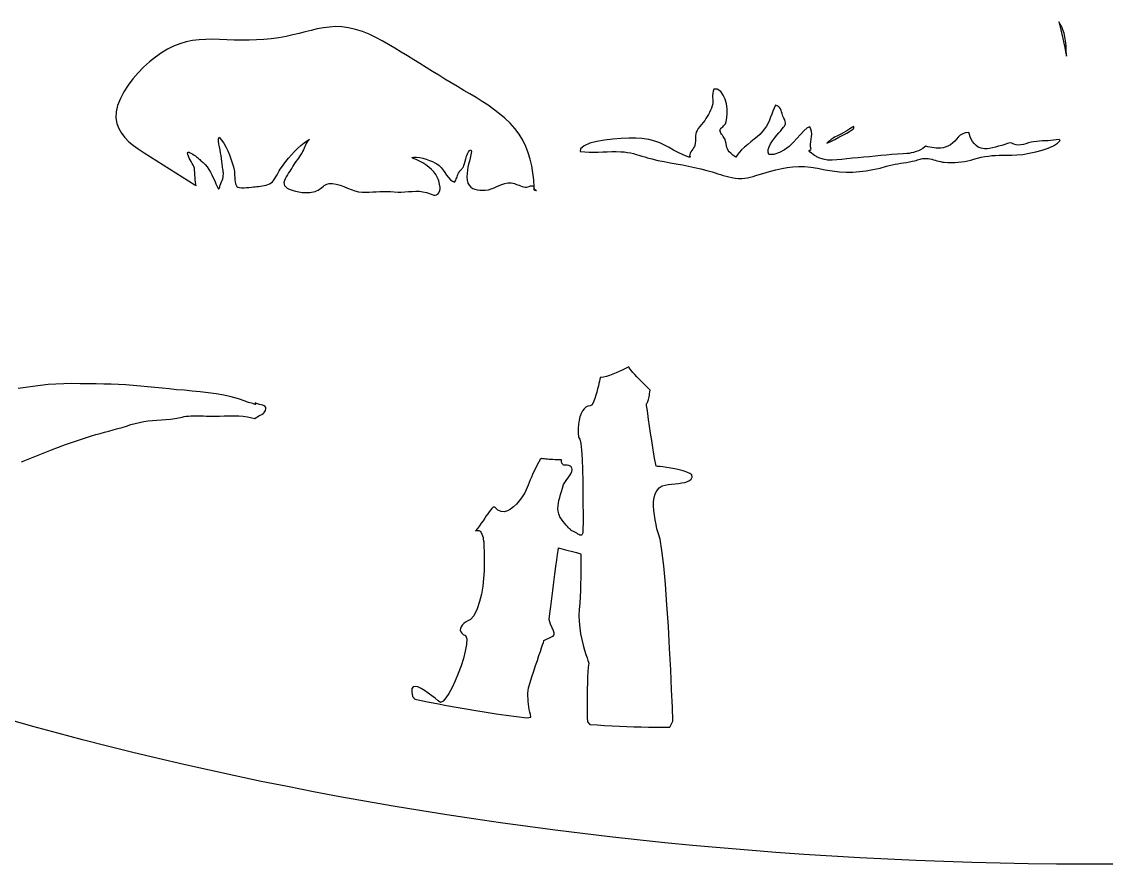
# Model space of a CAD drawing. Extents: x 0.3 to 24.3, y 0.4 to 12.4.
# Drawn here: x 6.41 to 12.34, y 0.36 to 4.96 of the extents above; entities that cross this region are included whole.
import ezdxf

# ---------------------------------------------------------------- set-up
doc = ezdxf.new("R2010")
doc.units = 0
doc.linetypes.add('0', pattern=[0])
doc.layers.add('1', color=7, linetype='0')

msp = doc.modelspace()

# ---------------------------------------------------------------- linework, layer by layer
at = {"layer": '1'}
for points in [[(8.447517, 4.030736), (8.467049, 4.029759), (8.486824, 4.030126), (8.506599, 4.031346), (8.526619, 4.032811), (8.546394, 4.034154), (8.565926, 4.034764), (8.585457, 4.034276), (8.604744, 4.032079), (8.623543, 4.027562), (8.635017, 4.023534), (8.645271, 4.019628), (8.655037, 4.016332), (8.663826, 4.01389), (8.672371, 4.013158), (8.679939, 4.014623), (8.686531, 4.018773), (8.691902, 4.026586), (8.696541, 4.038182), (8.698494, 4.048192), (8.698738, 4.056249), (8.697762, 4.064916), (8.696297, 4.073705), (8.693855, 4.082616), (8.690926, 4.091649), (8.687752, 4.100072), (8.684334, 4.108251), (8.68116, 4.115331), (8.675545, 4.126073), (8.665291, 4.140355), (8.652596, 4.153905), (8.637947, 4.166722), (8.621346, 4.178685), (8.604012, 4.189427), (8.586433, 4.198949), (8.568611, 4.20725), (8.551765, 4.213719), (8.544197, 4.218724), (8.555916, 4.22141), (8.570564, 4.221288), (8.587166, 4.218846), (8.604988, 4.214696), (8.623055, 4.209203), (8.640633, 4.202855), (8.656502, 4.196385), (8.670174, 4.19016), (8.681404, 4.184178), (8.693367, 4.175389), (8.704109, 4.163793), (8.714607, 4.150609), (8.724373, 4.136449), (8.734138, 4.122533), (8.744148, 4.109227), (8.754646, 4.097875), (8.766121, 4.088841), (8.778084, 4.08347), (8.781746, 4.089452), (8.784676, 4.095677), (8.787361, 4.101781), (8.789803, 4.108006), (8.792, 4.114232), (8.794441, 4.120458), (8.796394, 4.126561), (8.79908, 4.132665), (8.802498, 4.138646), (8.804695, 4.142308), (8.807137, 4.14536), (8.809822, 4.148168), (8.812508, 4.150853), (8.815437, 4.153661), (8.818367, 4.156468), (8.821053, 4.160008), (8.823494, 4.163915), (8.825935, 4.168553), (8.829109, 4.175633), (8.832527, 4.186254), (8.835945, 4.198827), (8.839363, 4.212377), (8.843269, 4.226048), (8.847908, 4.238622), (8.853035, 4.24912), (8.859138, 4.25681), (8.866463, 4.26035), (8.869392, 4.251073), (8.866707, 4.233129), (8.862801, 4.215917), (8.858894, 4.199193), (8.8545, 4.182591), (8.850838, 4.16599), (8.847664, 4.149266), (8.845955, 4.132054), (8.845467, 4.114232), (8.846931, 4.095799), (8.851082, 4.079686), (8.857674, 4.066991), (8.866463, 4.057103), (8.876717, 4.050023), (8.888435, 4.04514), (8.901619, 4.042089), (8.915779, 4.040502), (8.930183, 4.039891), (8.945808, 4.040257), (8.962898, 4.042699), (8.978523, 4.047215), (8.993416, 4.053197), (9.00782, 4.059789), (9.022224, 4.066381), (9.036873, 4.072362), (9.052254, 4.077001), (9.068611, 4.07993), (9.086922, 4.080174), (9.095955, 4.079076), (9.104744, 4.076879), (9.113289, 4.073827), (9.121834, 4.070531), (9.130135, 4.067113), (9.138435, 4.063695), (9.146736, 4.060521), (9.155037, 4.058446), (9.163582, 4.057103), (9.170174, 4.057469), (9.177254, 4.058934), (9.184578, 4.061254), (9.191902, 4.063451), (9.198738, 4.064794), (9.204353, 4.064549), (9.208992, 4.061986), (9.211433, 4.056371), (9.211433, 4.046971), (9.211189, 4.042699), (9.212166, 4.042333), (9.214119, 4.041722), (9.216072, 4.04099), (9.218758, 4.040257), (9.220955, 4.039525), (9.223152, 4.038793), (9.224861, 4.038182), (9.225838, 4.037938), (9.225105, 4.038182), (9.22364, 4.038915), (9.222176, 4.039647), (9.220955, 4.04038), (9.219734, 4.041112), (9.218513, 4.041966), (9.217293, 4.042699), (9.216072, 4.043309), (9.215096, 4.044042), (9.213387, 4.057714), (9.209969, 4.096776), (9.205574, 4.135106), (9.199471, 4.172704), (9.191414, 4.209447), (9.180672, 4.245214), (9.167488, 4.279881), (9.150887, 4.313573), (9.130867, 4.346044), (9.106941, 4.377294), (9.081062, 4.406224), (9.052986, 4.43308), (9.023689, 4.458104), (8.992683, 4.481786), (8.960701, 4.504125), (8.92823, 4.525487), (8.895027, 4.545995), (8.86158, 4.565892), (8.828377, 4.585546), (8.793709, 4.605931), (8.759285, 4.626561), (8.725105, 4.647191), (8.690926, 4.668187), (8.656746, 4.689183), (8.622566, 4.710179), (8.588387, 4.731542), (8.554451, 4.752538), (8.520027, 4.7739), (8.486336, 4.794652), (8.452156, 4.815648), (8.417732, 4.836278), (8.38282, 4.856053), (8.347176, 4.87473), (8.310799, 4.891698), (8.274178, 4.906468), (8.236336, 4.918553), (8.198006, 4.927587), (8.162361, 4.932469), (8.128426, 4.933568), (8.094734, 4.931615), (8.061043, 4.927342), (8.02784, 4.920995), (7.994392, 4.913426), (7.960945, 4.905248), (7.927986, 4.896581), (7.894783, 4.888402), (7.857674, 4.880223), (7.817146, 4.873021), (7.776619, 4.86765), (7.736336, 4.863622), (7.695808, 4.86118), (7.655525, 4.85996), (7.615242, 4.859593), (7.574226, 4.860326), (7.532967, 4.861913), (7.492928, 4.863744), (7.45533, 4.864598), (7.418709, 4.863866), (7.382332, 4.861547), (7.346687, 4.857152), (7.311531, 4.850194), (7.276863, 4.84055), (7.242928, 4.827489), (7.20948, 4.811009), (7.176277, 4.790746), (7.143318, 4.76743), (7.110603, 4.741307), (7.078865, 4.712621), (7.048592, 4.681859), (7.020271, 4.649022), (6.994392, 4.614476), (6.971443, 4.578465), (6.952156, 4.541478), (6.937263, 4.50327), (6.929207, 4.46787), (6.927986, 4.435277), (6.932869, 4.405004), (6.942879, 4.377172), (6.957527, 4.351415), (6.97657, 4.327611), (6.998543, 4.305394), (7.023201, 4.284764), (7.050056, 4.265477), (7.083015, 4.243871), (7.117439, 4.221898), (7.152107, 4.200292), (7.186531, 4.178807), (7.221199, 4.157201), (7.255867, 4.135716), (7.290291, 4.113866), (7.324715, 4.091771), (7.358406, 4.069188), (7.366951, 4.065404), (7.364021, 4.073583), (7.362068, 4.084081), (7.360847, 4.096288), (7.360115, 4.109593), (7.359627, 4.123265), (7.358894, 4.136815), (7.357918, 4.149388), (7.356453, 4.160375), (7.354012, 4.169042), (7.350105, 4.177587), (7.344978, 4.186864), (7.339363, 4.196507), (7.333504, 4.206273), (7.328133, 4.216161), (7.323738, 4.225804), (7.32032, 4.234838), (7.319344, 4.243016), (7.321785, 4.248387), (7.327644, 4.247655), (7.334236, 4.245336), (7.341316, 4.241673), (7.348396, 4.237279), (7.355721, 4.232274), (7.362312, 4.227269), (7.368416, 4.222386), (7.373787, 4.218236), (7.377693, 4.214818), (7.381599, 4.211034), (7.385994, 4.207372), (7.390388, 4.203465), (7.394783, 4.199681), (7.399422, 4.195897), (7.403572, 4.192113), (7.407967, 4.188329), (7.412117, 4.184422), (7.416023, 4.18076), (7.426033, 4.168065), (7.43531, 4.154149), (7.444099, 4.139379), (7.452156, 4.123876), (7.459969, 4.108006), (7.467537, 4.091893), (7.474373, 4.07578), (7.481453, 4.060277), (7.488533, 4.045384), (7.491951, 4.050023), (7.494881, 4.05869), (7.498055, 4.067357), (7.501472, 4.076268), (7.50489, 4.085179), (7.508308, 4.09409), (7.510994, 4.103124), (7.512947, 4.112035), (7.514168, 4.120946), (7.5149, 4.128026), (7.514656, 4.134496), (7.513924, 4.141454), (7.512947, 4.148778), (7.511971, 4.156346), (7.51075, 4.163793), (7.509529, 4.171239), (7.508553, 4.178441), (7.508064, 4.185399), (7.507088, 4.196752), (7.505135, 4.212987), (7.502693, 4.229222), (7.499519, 4.245214), (7.49659, 4.261205), (7.493416, 4.277074), (7.49073, 4.292577), (7.488533, 4.30808), (7.487312, 4.323461), (7.491463, 4.32932), (7.50489, 4.314305), (7.517342, 4.296727), (7.528572, 4.276952), (7.538826, 4.255712), (7.548103, 4.233617), (7.55616, 4.2114), (7.56324, 4.189549), (7.569344, 4.168431), (7.573738, 4.151097), (7.574715, 4.143285), (7.575447, 4.133397), (7.57618, 4.122045), (7.576668, 4.10996), (7.577644, 4.097753), (7.578865, 4.086034), (7.581062, 4.075658), (7.583992, 4.067235), (7.587898, 4.061254), (7.594246, 4.057225), (7.603279, 4.054784), (7.614754, 4.053807), (7.627693, 4.053807), (7.641365, 4.054662), (7.654793, 4.055882), (7.667732, 4.057225), (7.678963, 4.058568), (7.687996, 4.059422), (7.696785, 4.060277), (7.706551, 4.061254), (7.716805, 4.062474), (7.727303, 4.064061), (7.738045, 4.066136), (7.748055, 4.068578), (7.758064, 4.07163), (7.767342, 4.075414), (7.775154, 4.080174), (7.782478, 4.086278), (7.789314, 4.094213), (7.795662, 4.103368), (7.80201, 4.113256), (7.808113, 4.123876), (7.814217, 4.134496), (7.820076, 4.145238), (7.825935, 4.155248), (7.831795, 4.164525), (7.841805, 4.177709), (7.855965, 4.196263), (7.870857, 4.21494), (7.886482, 4.233495), (7.90284, 4.251439), (7.920174, 4.268773), (7.937752, 4.284764), (7.956306, 4.299413), (7.975105, 4.31223), (7.985603, 4.317845), (7.978035, 4.311131), (7.972176, 4.303807), (7.967293, 4.295751), (7.962898, 4.287206), (7.959236, 4.278295), (7.955574, 4.269383), (7.951668, 4.260472), (7.947762, 4.251439), (7.942879, 4.24265), (7.937019, 4.233251), (7.930916, 4.224339), (7.924568, 4.215428), (7.918221, 4.206761), (7.912117, 4.198094), (7.905769, 4.189305), (7.899422, 4.180394), (7.893562, 4.171117), (7.887947, 4.161473), (7.883553, 4.153539), (7.877693, 4.144506), (7.871346, 4.13474), (7.86451, 4.124486), (7.858162, 4.113866), (7.852303, 4.103246), (7.848396, 4.092748), (7.845955, 4.082738), (7.846199, 4.073339), (7.849373, 4.065282), (7.855232, 4.058324), (7.863777, 4.052098), (7.874031, 4.046849), (7.885017, 4.042211), (7.896736, 4.038548), (7.908211, 4.035497), (7.918709, 4.033177), (7.927742, 4.031468), (7.936287, 4.029881), (7.946053, 4.028661), (7.956062, 4.027928), (7.966072, 4.027562), (7.97657, 4.027806), (7.986824, 4.028539), (7.996834, 4.029759), (8.006599, 4.031468), (8.015633, 4.033666), (8.024178, 4.036595), (8.03199, 4.040502), (8.03907, 4.04514), (8.045906, 4.050267), (8.052498, 4.055516), (8.05909, 4.060765), (8.065926, 4.065648), (8.072762, 4.070043), (8.08033, 4.073339), (8.092049, 4.076146), (8.111824, 4.076512), (8.131844, 4.073461), (8.152107, 4.067723), (8.172371, 4.060399), (8.192635, 4.05222), (8.212898, 4.044286), (8.233162, 4.037328), (8.252693, 4.032323), (8.272224, 4.030126), (8.292, 4.030126), (8.311531, 4.030492), (8.330574, 4.031346), (8.349861, 4.032201), (8.368904, 4.032933), (8.388435, 4.033544), (8.407722, 4.033299), (8.427498, 4.032567)], [(12.078133, 4.960546), (12.084236, 4.938207), (12.089851, 4.91538), (12.095467, 4.891942), (12.101082, 4.868138), (12.105965, 4.84409), (12.111092, 4.820043), (12.11573, 4.796117), (12.120125, 4.772191), (12.120125, 4.775975), (12.120125, 4.779881), (12.120125, 4.783788), (12.120125, 4.787694), (12.119637, 4.7916), (12.119637, 4.795629), (12.118904, 4.799657), (12.11866, 4.803685), (12.117928, 4.830907), (12.11573, 4.855565), (12.112068, 4.877904), (12.10743, 4.898168), (12.101326, 4.916356), (12.094734, 4.932714), (12.086678, 4.947362)], [(11.822273, 4.23142), (11.850105, 4.23264), (11.882576, 4.23618), (11.917488, 4.241918), (11.953133, 4.249486), (11.988045, 4.25913), (12.02076, 4.270238), (12.048836, 4.282933), (12.071053, 4.297215), (12.085457, 4.312596), (12.080086, 4.317967), (12.064461, 4.315282), (12.049324, 4.313329), (12.034431, 4.311986), (12.019783, 4.310887), (12.00489, 4.310033), (11.98951, 4.309178), (11.973885, 4.308202), (11.957771, 4.306737), (11.940926, 4.304784), (11.92701, 4.302098), (11.912849, 4.298436), (11.898689, 4.294408), (11.884773, 4.290746), (11.871101, 4.287938), (11.857918, 4.286717), (11.844734, 4.28745), (11.832283, 4.291234), (11.821297, 4.29807), (11.81031, 4.298924), (11.797615, 4.294774), (11.782967, 4.290013), (11.766853, 4.285008), (11.750008, 4.280004), (11.733162, 4.275365), (11.716316, 4.271337), (11.700691, 4.268163), (11.686531, 4.266576), (11.671883, 4.266332), (11.65406, 4.269383), (11.638924, 4.275487), (11.626472, 4.284154), (11.615974, 4.294774), (11.607674, 4.306615), (11.600594, 4.31931), (11.594978, 4.332006), (11.59034, 4.344213), (11.586189, 4.355199), (11.569588, 4.354222), (11.553474, 4.348119), (11.540291, 4.340062), (11.529549, 4.330419), (11.519783, 4.319921), (11.510017, 4.308934), (11.499763, 4.298314), (11.487801, 4.288548), (11.472908, 4.280126), (11.457771, 4.27451), (11.446297, 4.271947), (11.43409, 4.270482), (11.421883, 4.269872), (11.409431, 4.269994), (11.397224, 4.271092), (11.384773, 4.272801), (11.373299, 4.275121), (11.362312, 4.27805), (11.352791, 4.281468), (11.34449, 4.274755), (11.334969, 4.267919), (11.323738, 4.261571), (11.311531, 4.255956), (11.298836, 4.251073), (11.285652, 4.247167), (11.272713, 4.243749), (11.260262, 4.241551), (11.248543, 4.240209), (11.228035, 4.238988), (11.197517, 4.236913), (11.167, 4.234593), (11.136238, 4.231908), (11.105721, 4.2291), (11.074959, 4.226171), (11.044197, 4.223241), (11.013435, 4.220189), (10.982185, 4.217381), (10.950935, 4.214574), (10.920662, 4.211522), (10.892586, 4.208226), (10.86573, 4.205541), (10.840096, 4.204198), (10.815437, 4.205052), (10.791512, 4.208959), (10.768074, 4.216771), (10.744392, 4.229466), (10.720955, 4.247533), (10.71241, 4.256566), (10.713875, 4.257054), (10.71534, 4.257665), (10.717049, 4.258275), (10.718269, 4.258763), (10.719734, 4.259496), (10.721443, 4.259984), (10.722908, 4.26035), (10.724373, 4.261083), (10.724861, 4.263768), (10.722664, 4.277318), (10.722664, 4.291112), (10.723885, 4.30515), (10.725838, 4.319188), (10.727303, 4.333226), (10.728523, 4.347142), (10.727547, 4.360814), (10.724617, 4.37412), (10.718513, 4.387181), (10.703133, 4.380712), (10.68531, 4.363744), (10.667244, 4.343846), (10.647957, 4.322362), (10.627205, 4.300633), (10.604988, 4.279759), (10.579842, 4.261327), (10.552254, 4.24619), (10.521248, 4.23618), (10.494392, 4.235936), (10.489998, 4.248265), (10.49073, 4.262425), (10.495613, 4.277684), (10.503426, 4.293675), (10.51368, 4.309667), (10.525398, 4.325292), (10.537361, 4.340184), (10.548836, 4.353368), (10.559334, 4.365087), (10.568123, 4.375218), (10.575447, 4.383763), (10.580574, 4.390843), (10.584236, 4.396947), (10.585945, 4.402806), (10.586189, 4.409032), (10.58448, 4.41599), (10.581551, 4.424291), (10.576424, 4.434667), (10.571785, 4.444432), (10.568855, 4.451879), (10.566658, 4.459813), (10.563972, 4.468236), (10.561287, 4.476537), (10.557625, 4.484471), (10.55323, 4.491673), (10.547615, 4.497655), (10.540291, 4.502049), (10.530769, 4.504613), (10.523445, 4.488378), (10.516853, 4.471776), (10.510506, 4.455297), (10.504158, 4.439061), (10.497566, 4.422948), (10.489998, 4.406835), (10.481209, 4.390965), (10.471199, 4.375218), (10.458748, 4.359593), (10.445564, 4.345433), (10.430916, 4.332128), (10.414314, 4.318456), (10.396736, 4.304418), (10.378914, 4.290135), (10.361336, 4.275731), (10.345711, 4.260961), (10.332039, 4.246556), (10.321541, 4.231908), (10.313728, 4.220189), (10.298103, 4.23203), (10.286385, 4.241918), (10.27784, 4.25034), (10.27198, 4.258031), (10.268074, 4.265721), (10.265388, 4.2739), (10.263435, 4.283299), (10.261482, 4.294652), (10.258553, 4.30808), (10.256111, 4.317113), (10.253181, 4.322728), (10.249275, 4.328465), (10.245125, 4.334325), (10.24073, 4.340184), (10.236336, 4.346044), (10.232674, 4.351659), (10.229744, 4.357274), (10.228035, 4.362767), (10.227547, 4.367528), (10.228767, 4.370824), (10.231209, 4.374486), (10.234383, 4.378514), (10.238533, 4.382665), (10.242683, 4.386937), (10.246834, 4.39121), (10.250984, 4.395482), (10.254402, 4.39951), (10.257088, 4.403661), (10.261482, 4.416112), (10.265388, 4.435887), (10.267097, 4.459569), (10.266609, 4.485326), (10.263191, 4.511693), (10.256355, 4.537206), (10.245857, 4.559911), (10.231453, 4.57871), (10.212166, 4.591405), (10.194588, 4.592259), (10.190193, 4.581029), (10.187996, 4.569676), (10.187263, 4.558202), (10.187508, 4.546605), (10.187996, 4.534886), (10.188484, 4.523412), (10.187752, 4.511815), (10.185799, 4.50034), (10.181892, 4.488866), (10.176033, 4.477025), (10.170174, 4.465428), (10.164314, 4.453954), (10.157967, 4.442723), (10.151131, 4.431615), (10.144051, 4.420629), (10.135994, 4.409642), (10.127449, 4.398656), (10.118416, 4.38767), (10.108894, 4.377049), (10.102303, 4.366918), (10.097908, 4.357152), (10.095222, 4.347386), (10.094002, 4.337743), (10.093513, 4.327855), (10.093513, 4.317845), (10.093025, 4.307347), (10.092293, 4.296483), (10.090096, 4.285253), (10.087654, 4.279027), (10.083748, 4.272191), (10.078865, 4.264745), (10.073494, 4.257054), (10.068611, 4.249364), (10.064461, 4.241918), (10.062263, 4.234838), (10.061775, 4.22849), (10.064217, 4.223119), (10.06617, 4.221044), (10.065926, 4.220922), (10.065437, 4.220799), (10.065193, 4.220677), (10.064705, 4.220555), (10.064461, 4.220311), (10.063972, 4.220189), (10.063728, 4.219945), (10.06324, 4.219945), (10.058113, 4.221288), (10.026863, 4.233006), (9.999031, 4.245824), (9.97364, 4.259374), (9.949226, 4.273168), (9.924812, 4.286229), (9.898933, 4.298436), (9.870857, 4.308812), (9.838387, 4.316991), (9.801521, 4.322362), (9.767097, 4.324193), (9.7295, 4.324437), (9.687019, 4.322972), (9.641853, 4.319676), (9.596931, 4.314305), (9.554207, 4.306493), (9.516365, 4.296361), (9.486092, 4.283177), (9.465584, 4.266942), (9.464363, 4.252172), (9.488777, 4.24973), (9.513435, 4.248631), (9.537849, 4.248509), (9.562508, 4.248998), (9.587166, 4.24973), (9.612068, 4.250707), (9.636726, 4.251317), (9.661385, 4.251439), (9.686043, 4.250463), (9.705086, 4.24912), (9.722176, 4.246922), (9.738533, 4.243871), (9.754402, 4.240331), (9.769783, 4.23618), (9.785164, 4.231786), (9.800545, 4.227147), (9.816414, 4.222264), (9.832527, 4.217504), (9.855721, 4.211156), (9.88868, 4.203221), (9.921883, 4.196263), (9.95533, 4.189916), (9.988777, 4.184056), (10.022224, 4.178075), (10.055672, 4.171971), (10.089119, 4.165257), (10.122566, 4.157689), (10.156258, 4.148778), (10.17115, 4.144383), (10.185799, 4.139867), (10.200691, 4.135228), (10.215584, 4.130467), (10.230721, 4.125585), (10.245857, 4.121068), (10.261238, 4.116796), (10.276863, 4.112889), (10.292, 4.109593), (10.310066, 4.106542), (10.329353, 4.104589), (10.346687, 4.104222), (10.362801, 4.105443), (10.377937, 4.107762), (10.393074, 4.11118), (10.408455, 4.115453), (10.424324, 4.120336), (10.441658, 4.125585), (10.462166, 4.131688), (10.498787, 4.141942), (10.532967, 4.151097), (10.564705, 4.158788), (10.595467, 4.164647), (10.62574, 4.168675), (10.656746, 4.170506), (10.688972, 4.170018), (10.723885, 4.166722), (10.761238, 4.160619), (10.801765, 4.152318), (10.841316, 4.145848), (10.879646, 4.141576), (10.917, 4.139501), (10.953377, 4.139623), (10.989998, 4.141942), (11.026619, 4.146337), (11.063484, 4.152928), (11.101814, 4.161595), (11.136482, 4.170751), (11.152596, 4.174901), (11.168465, 4.178563), (11.18409, 4.181737), (11.199715, 4.184545), (11.21534, 4.18723), (11.230965, 4.189794), (11.24659, 4.192479), (11.262459, 4.195165), (11.278328, 4.198216), (11.290291, 4.20078), (11.299324, 4.203099), (11.307137, 4.205541), (11.313972, 4.20786), (11.320564, 4.209935), (11.327156, 4.211644), (11.334724, 4.212987), (11.343758, 4.213597), (11.354012, 4.213475), (11.365486, 4.212743), (11.374763, 4.2114), (11.384041, 4.209447), (11.393318, 4.207006), (11.40284, 4.204198), (11.412605, 4.20139), (11.422371, 4.198583), (11.432137, 4.196263), (11.442635, 4.194188), (11.453133, 4.192845), (11.471931, 4.191625), (11.491219, 4.191258), (11.510017, 4.191747), (11.528328, 4.193089), (11.54615, 4.195165), (11.563728, 4.19785), (11.581062, 4.201146), (11.597908, 4.205174), (11.614754, 4.209569), (11.633797, 4.214818), (11.654549, 4.220067), (11.674568, 4.223973), (11.693611, 4.227025), (11.712898, 4.228978), (11.73243, 4.230199), (11.752937, 4.231053), (11.774178, 4.231297), (11.797371, 4.231542)], [(10.811287, 4.296727), (10.833504, 4.307103), (10.855476, 4.317967), (10.877449, 4.329198), (10.898689, 4.340672), (10.920174, 4.352635), (10.940926, 4.364842), (10.957039, 4.374852), (10.957527, 4.377049), (10.958015, 4.379247), (10.958504, 4.381444), (10.958748, 4.383763), (10.958992, 4.386083), (10.959236, 4.38828), (10.951912, 4.384496), (10.936531, 4.374852), (10.920418, 4.365453), (10.90406, 4.356297), (10.887215, 4.347264), (10.870369, 4.338109), (10.853767, 4.329198), (10.845467, 4.324681), (10.839851, 4.321019), (10.83448, 4.316991), (10.828865, 4.31223), (10.823006, 4.307347), (10.817146, 4.302098)], [(9.911385, 2.425389), (9.927498, 2.429662), (9.945076, 2.432714), (9.963631, 2.435033), (9.98243, 2.437108), (10.000984, 2.439183), (10.018562, 2.441625), (10.03492, 2.444798), (10.049324, 2.449193), (10.061287, 2.455174), (10.069832, 2.462987), (10.074959, 2.473485), (10.074226, 2.485204), (10.062508, 2.493627), (10.04615, 2.501073), (10.026619, 2.507665), (10.004646, 2.513524), (9.981453, 2.518407), (9.95826, 2.522557), (9.936043, 2.525975), (9.916023, 2.528783), (9.899178, 2.530736), (9.886726, 2.532079), (9.87989, 2.532811), (9.876961, 2.541722), (9.871834, 2.567357), (9.866463, 2.598973), (9.860603, 2.634984), (9.8545, 2.673558), (9.848396, 2.713109), (9.843025, 2.751927), (9.837654, 2.788182), (9.83326, 2.820165), (9.829597, 2.846288), (9.826912, 2.864598), (9.825935, 2.873754), (9.827156, 2.875707), (9.829109, 2.878636), (9.831062, 2.882176), (9.833015, 2.886693), (9.834969, 2.891942), (9.836678, 2.897923), (9.838631, 2.904759), (9.840096, 2.912206), (9.842049, 2.92014), (9.843513, 2.928929), (9.844978, 2.938329), (9.846443, 2.948216), (9.835701, 2.959813), (9.822762, 2.97202), (9.810066, 2.984471), (9.797127, 2.997045), (9.78492, 3.009496), (9.772957, 3.021581), (9.762215, 3.033177), (9.752449, 3.04392), (9.743904, 3.053929), (9.737312, 3.062596), (9.73243, 3.070043), (9.729744, 3.075292), (9.72657, 3.073705), (9.719002, 3.069921), (9.708015, 3.064427), (9.693855, 3.057591), (9.677498, 3.050145), (9.65992, 3.042455), (9.641853, 3.035008), (9.624031, 3.028172), (9.607185, 3.022679), (9.591805, 3.018773), (9.579353, 3.017186), (9.572762, 3.017308), (9.572273, 3.014012), (9.571053, 3.007421), (9.569099, 2.997655), (9.566414, 2.985326), (9.56324, 2.971044), (9.559334, 2.955174), (9.554939, 2.938085), (9.549324, 2.920384), (9.543221, 2.90244), (9.536385, 2.884862), (9.528816, 2.868138), (9.518074, 2.861791), (9.506111, 2.860326), (9.495125, 2.855077), (9.485359, 2.846532), (9.476326, 2.834691), (9.469002, 2.820165), (9.462898, 2.803197), (9.45826, 2.78391), (9.455086, 2.762792), (9.453621, 2.739964), (9.453377, 2.716039), (9.45533, 2.691136), (9.461433, 2.680028), (9.467049, 2.657201), (9.471443, 2.619725), (9.474861, 2.570775), (9.476814, 2.513768), (9.478279, 2.452123), (9.479012, 2.389256), (9.479256, 2.328221), (9.4795, 2.272679), (9.4795, 2.225926), (9.479256, 2.191136), (9.479256, 2.171971), (9.477303, 2.164281), (9.474373, 2.159276), (9.470955, 2.15659), (9.467049, 2.15598), (9.46241, 2.157079), (9.457283, 2.159398), (9.451424, 2.162572), (9.44532, 2.166356), (9.438972, 2.170384), (9.431892, 2.174413), (9.424568, 2.177464), (9.418709, 2.17954), (9.417976, 2.18015), (9.416267, 2.181493), (9.413582, 2.183812), (9.410164, 2.187108), (9.405769, 2.191503), (9.400398, 2.196996), (9.394539, 2.203465), (9.387459, 2.211278), (9.37989, 2.220555), (9.371101, 2.230931), (9.362312, 2.242894), (9.353279, 2.257298), (9.347664, 2.272557), (9.344246, 2.287572), (9.342781, 2.302098), (9.343025, 2.316747), (9.344978, 2.331395), (9.347908, 2.34641), (9.352303, 2.361913), (9.356941, 2.37827), (9.362068, 2.395482), (9.367928, 2.413793), (9.373055, 2.433446), (9.387703, 2.455052), (9.402107, 2.474462), (9.412117, 2.490697), (9.417976, 2.504003), (9.420174, 2.514745), (9.419197, 2.523046), (9.415535, 2.529271), (9.409431, 2.53391), (9.401863, 2.536839), (9.393074, 2.538548), (9.383553, 2.539403), (9.373787, 2.539403), (9.370857, 2.54099), (9.368904, 2.542943), (9.366951, 2.545018), (9.36573, 2.547215), (9.36451, 2.549413), (9.363533, 2.551732), (9.362801, 2.554173), (9.362556, 2.556615), (9.362312, 2.5593), (9.362068, 2.561742), (9.362312, 2.564427), (9.361336, 2.566991), (9.349129, 2.567235), (9.33741, 2.567601), (9.325935, 2.568089), (9.315193, 2.5687), (9.304939, 2.56931), (9.295174, 2.570043), (9.285652, 2.571019), (9.276863, 2.571874), (9.268318, 2.57285), (9.260506, 2.574071), (9.253181, 2.57517), (9.245369, 2.570165), (9.236336, 2.552953), (9.227791, 2.536107), (9.21949, 2.51975), (9.211678, 2.503636), (9.204353, 2.488011), (9.197273, 2.472875), (9.190681, 2.458226), (9.184578, 2.444066), (9.179207, 2.430272), (9.17408, 2.417333), (9.169441, 2.404759), (9.163582, 2.392064), (9.15406, 2.377049), (9.14283, 2.360448), (9.12989, 2.343114), (9.115486, 2.326268), (9.100105, 2.310887), (9.083748, 2.298192), (9.066658, 2.288915), (9.04908, 2.28452), (9.031502, 2.285863), (9.014168, 2.293675), (8.997566, 2.309545), (8.988777, 2.309545), (8.981941, 2.30222), (8.974861, 2.293675), (8.967293, 2.283788), (8.959236, 2.272923), (8.95118, 2.261083), (8.94239, 2.248509), (8.933113, 2.235326), (8.923836, 2.221776), (8.913582, 2.20786), (8.903328, 2.193578), (8.892586, 2.17954), (8.902596, 2.182469), (8.910896, 2.181615), (8.917732, 2.177587), (8.923103, 2.170995), (8.927498, 2.162694), (8.930672, 2.153295), (8.933357, 2.143651), (8.934822, 2.134252), (8.935799, 2.126073), (8.936775, 2.119359), (8.936775, 2.115331), (8.936775, 2.110936), (8.937752, 2.091893), (8.938728, 2.066381), (8.939461, 2.035253), (8.939705, 1.999852), (8.938728, 1.961034), (8.936043, 1.919896), (8.931404, 1.877538), (8.924324, 1.834935), (8.91407, 1.793187), (8.900642, 1.753514), (8.882576, 1.716527), (8.86451, 1.695409), (8.850349, 1.689183), (8.838142, 1.681737), (8.827644, 1.673558), (8.819344, 1.664647), (8.813484, 1.655492), (8.809822, 1.646337), (8.80909, 1.637181), (8.811287, 1.628636), (8.816658, 1.620824), (8.825447, 1.613988), (8.837898, 1.608495), (8.84449, 1.58994), (8.842781, 1.559056), (8.836433, 1.523046), (8.826424, 1.483495), (8.813484, 1.442235), (8.798103, 1.400731), (8.781746, 1.360814), (8.764168, 1.324193), (8.746834, 1.292333), (8.729988, 1.267186), (8.714607, 1.250218), (8.70118, 1.243138), (8.68824, 1.252294), (8.671883, 1.265233), (8.653572, 1.279637), (8.633797, 1.294286), (8.613777, 1.307958), (8.59449, 1.319432), (8.576912, 1.327367), (8.562263, 1.330663), (8.550789, 1.327977), (8.544441, 1.318089), (8.543465, 1.299779), (8.548347, 1.275365), (8.549324, 1.274144), (8.550545, 1.272801), (8.551521, 1.271581), (8.552742, 1.270238), (8.553963, 1.269017), (8.554939, 1.267674), (8.555916, 1.266332), (8.557381, 1.265111), (8.558357, 1.263768), (8.559578, 1.262425), (8.560799, 1.261205), (8.578377, 1.25681), (8.629646, 1.246556), (8.681404, 1.236424), (8.733894, 1.226537), (8.786873, 1.216893), (8.840828, 1.207494), (8.894783, 1.198461), (8.949715, 1.189427), (9.004646, 1.181127), (9.060066, 1.172948), (9.11573, 1.165135), (9.171638, 1.157933), (9.195076, 1.162328), (9.191902, 1.176244), (9.188728, 1.190282), (9.186043, 1.204564), (9.183846, 1.218968), (9.181648, 1.233495), (9.179939, 1.248143), (9.178963, 1.262914), (9.178474, 1.277806), (9.178719, 1.292699), (9.179939, 1.307714), (9.18116, 1.322606), (9.189949, 1.351171), (9.200691, 1.383275), (9.210945, 1.414403), (9.220711, 1.44431), (9.230232, 1.472508), (9.238777, 1.498387), (9.24659, 1.521581), (9.253181, 1.5416), (9.258553, 1.557958), (9.262703, 1.570287), (9.265144, 1.577977), (9.266121, 1.580663), (9.280281, 1.588719), (9.292488, 1.594457), (9.302742, 1.598607), (9.310799, 1.602025), (9.316902, 1.605321), (9.320564, 1.609593), (9.322029, 1.615209), (9.321053, 1.623387), (9.31739, 1.63474), (9.311287, 1.649877), (9.302498, 1.670018), (9.294685, 1.695775), (9.298592, 1.728612), (9.303474, 1.767064), (9.308846, 1.809667), (9.314461, 1.854344), (9.320564, 1.899632), (9.32618, 1.9437), (9.331795, 1.984838), (9.336433, 2.021337), (9.34034, 2.051488), (9.343758, 2.073461), (9.345222, 2.085668), (9.345955, 2.087377), (9.350594, 2.086156), (9.358894, 2.083837), (9.370613, 2.080663), (9.384285, 2.076879), (9.399178, 2.072728), (9.414803, 2.068456), (9.429451, 2.064549), (9.443123, 2.060765), (9.454597, 2.057714), (9.46241, 2.055516), (9.46656, 2.054418), (9.466805, 2.052587), (9.467049, 2.044164), (9.467049, 2.029271), (9.467293, 2.008885), (9.467537, 1.983983), (9.467293, 1.955174), (9.467049, 1.923436), (9.466316, 1.889745), (9.46534, 1.854711), (9.463631, 1.819432), (9.461922, 1.78452), (9.459236, 1.751073), (9.457283, 1.718236), (9.45826, 1.684667), (9.461433, 1.650975), (9.46656, 1.617894), (9.472908, 1.586034), (9.480232, 1.556127), (9.487556, 1.529149), (9.494637, 1.505467), (9.501228, 1.486058), (9.506355, 1.47141), (9.509529, 1.462499), (9.510506, 1.457738), (9.508064, 1.436009), (9.506111, 1.410008), (9.504646, 1.380834), (9.50367, 1.349217), (9.502937, 1.316136), (9.502449, 1.282567), (9.502205, 1.24912), (9.502449, 1.217015), (9.502449, 1.186986), (9.502937, 1.159764), (9.503426, 1.136693), (9.516853, 1.122777), (9.557381, 1.119847), (9.597664, 1.117284), (9.637947, 1.114964), (9.677986, 1.113011), (9.718025, 1.111302), (9.75782, 1.10996), (9.797371, 1.108861), (9.837166, 1.108129), (9.876228, 1.107762), (9.915535, 1.10764), (9.954597, 1.107884), (9.970467, 1.140721), (9.967781, 1.216893), (9.963631, 1.311742), (9.958504, 1.42014), (9.952644, 1.536962), (9.945564, 1.657323), (9.937996, 1.775975), (9.929451, 1.888036), (9.920418, 1.988378), (9.910652, 2.071996), (9.900398, 2.133885), (9.889412, 2.168797), (9.883553, 2.190526), (9.87867, 2.21494), (9.874031, 2.240209), (9.869881, 2.265599), (9.866707, 2.290868), (9.864754, 2.315648), (9.865242, 2.339208), (9.867928, 2.361302), (9.873299, 2.381444), (9.882088, 2.399144), (9.894539, 2.414037)]]:
    msp.add_lwpolyline(points, close=True, dxfattribs=at)
for points in [[(6.41114, 2.556981), (6.430672, 2.564549), (6.466072, 2.578832), (6.502693, 2.59348), (6.539558, 2.608129), (6.576668, 2.622655), (6.614265, 2.636815), (6.652107, 2.650731), (6.690193, 2.664403), (6.728523, 2.677464), (6.766853, 2.690038), (6.79493, 2.698827), (6.817879, 2.705663), (6.841316, 2.712255), (6.865242, 2.718602), (6.889412, 2.72495), (6.913338, 2.731542), (6.937508, 2.738133), (6.961678, 2.745091), (6.985847, 2.752294), (7.009529, 2.759862), (7.033211, 2.766332), (7.056892, 2.771703), (7.08033, 2.776219), (7.103767, 2.779881), (7.127449, 2.782567), (7.151619, 2.785131), (7.176277, 2.787084), (7.20118, 2.788671), (7.225594, 2.790135), (7.238289, 2.791478), (7.249519, 2.793065), (7.260017, 2.795018), (7.270271, 2.797215), (7.280037, 2.799535), (7.290047, 2.80161), (7.300789, 2.803685), (7.312019, 2.805516), (7.324715, 2.806615), (7.337898, 2.807714), (7.35157, 2.808202), (7.365242, 2.808324), (7.379158, 2.808202), (7.393074, 2.807714), (7.40699, 2.807225), (7.42115, 2.806737), (7.434822, 2.806249), (7.448494, 2.806005), (7.468269, 2.806005), (7.49366, 2.806615), (7.519539, 2.807591), (7.545906, 2.808568), (7.572273, 2.808934), (7.598396, 2.808446), (7.623299, 2.806737), (7.64698, 2.803441), (7.669685, 2.797948), (7.686287, 2.793797), (7.693123, 2.798314), (7.700691, 2.802831), (7.708504, 2.807225), (7.71656, 2.811742), (7.724373, 2.816258), (7.731453, 2.821141), (7.737556, 2.826146), (7.742195, 2.831517), (7.745613, 2.837377), (7.747322, 2.846532), (7.746346, 2.853612), (7.742928, 2.858739), (7.737312, 2.862645), (7.730232, 2.865697), (7.721443, 2.86826), (7.712166, 2.870824), (7.701912, 2.873876), (7.691658, 2.87766), (7.688972, 2.87827), (7.689217, 2.877172), (7.689705, 2.876195), (7.690193, 2.875218), (7.690437, 2.874364), (7.690926, 2.873387), (7.690926, 2.872533), (7.69117, 2.871434), (7.691414, 2.87058), (7.69117, 2.870214), (7.687996, 2.871068), (7.682625, 2.872655), (7.675545, 2.87473), (7.667732, 2.877172), (7.659431, 2.879491), (7.652107, 2.881688), (7.646004, 2.883397), (7.641609, 2.884862), (7.634529, 2.88767), (7.596687, 2.901219), (7.557381, 2.912328), (7.516609, 2.921361), (7.474617, 2.928685), (7.431892, 2.934545), (7.38868, 2.939427), (7.345222, 2.9437), (7.301765, 2.947362), (7.258308, 2.950902), (7.219246, 2.954808), (7.179939, 2.958959), (7.140633, 2.962987), (7.101082, 2.967015), (7.061287, 2.970922), (7.021492, 2.974217), (6.981697, 2.977269), (6.941902, 2.979466), (6.902107, 2.980931), (6.86158, 2.98142), (6.819099, 2.982152), (6.775887, 2.983129), (6.731697, 2.983739), (6.687508, 2.983861), (6.643318, 2.983373), (6.599617, 2.981664), (6.556892, 2.978734), (6.515388, 2.974217), (6.474861, 2.968236), (6.43409, 2.962132), (6.393562, 2.956639)], [(12.373055, 0.358861), (12.219246, 0.358861), (12.065437, 0.359838), (11.911629, 0.361791), (11.75782, 0.364842), (11.604012, 0.368749), (11.450447, 0.373631), (11.297127, 0.379613), (11.143806, 0.386449), (10.99073, 0.394383), (10.837898, 0.403172), (10.68531, 0.41306), (10.532967, 0.423924), (10.380867, 0.435643), (10.229256, 0.448461), (10.077888, 0.462132), (9.926765, 0.476903), (9.776131, 0.492528), (9.625984, 0.509252), (9.476082, 0.52683), (9.326668, 0.545384), (9.177986, 0.564916), (9.029549, 0.585301), (8.881844, 0.606786), (8.734627, 0.629125), (8.587898, 0.65244), (8.441902, 0.67661), (8.296638, 0.701879), (8.151863, 0.728002), (8.00782, 0.754979), (7.864265, 0.782933), (7.721687, 0.811864), (7.579842, 0.841649), (7.438728, 0.872289), (7.298347, 0.903905), (7.158943, 0.936376), (7.020271, 0.969701), (6.882576, 1.004003), (6.745613, 1.039159), (6.609627, 1.07517), (6.474617, 1.112035), (6.340584, 1.149877)]]:
    msp.add_lwpolyline(points, dxfattribs=at)

doc.saveas('drawing.dxf')
